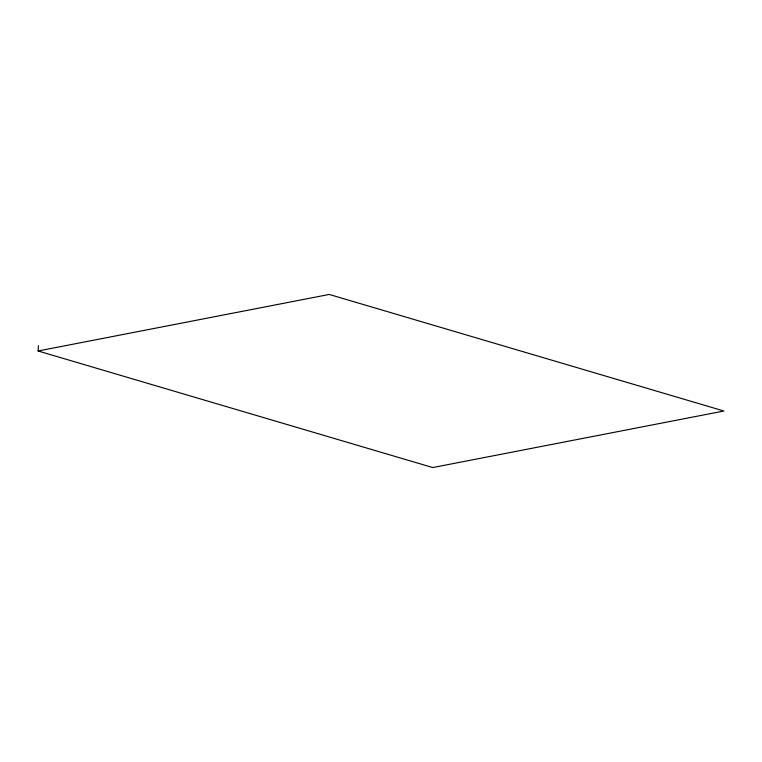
<?xml version="1.0" encoding="UTF-8"?>
<svg xmlns="http://www.w3.org/2000/svg" width="762" height="762" viewBox="0 0 762 762"><rect width="100%" height="100%" fill="white"/><g stroke="black" fill="none" stroke-linecap="round" stroke-linejoin="round"><path stroke-width="1.14" d="M38.1 350.987L329.232 294.446L723.9 411.013L432.768 467.554L38.1 350.987L38.443 345.681"/></g></svg>
